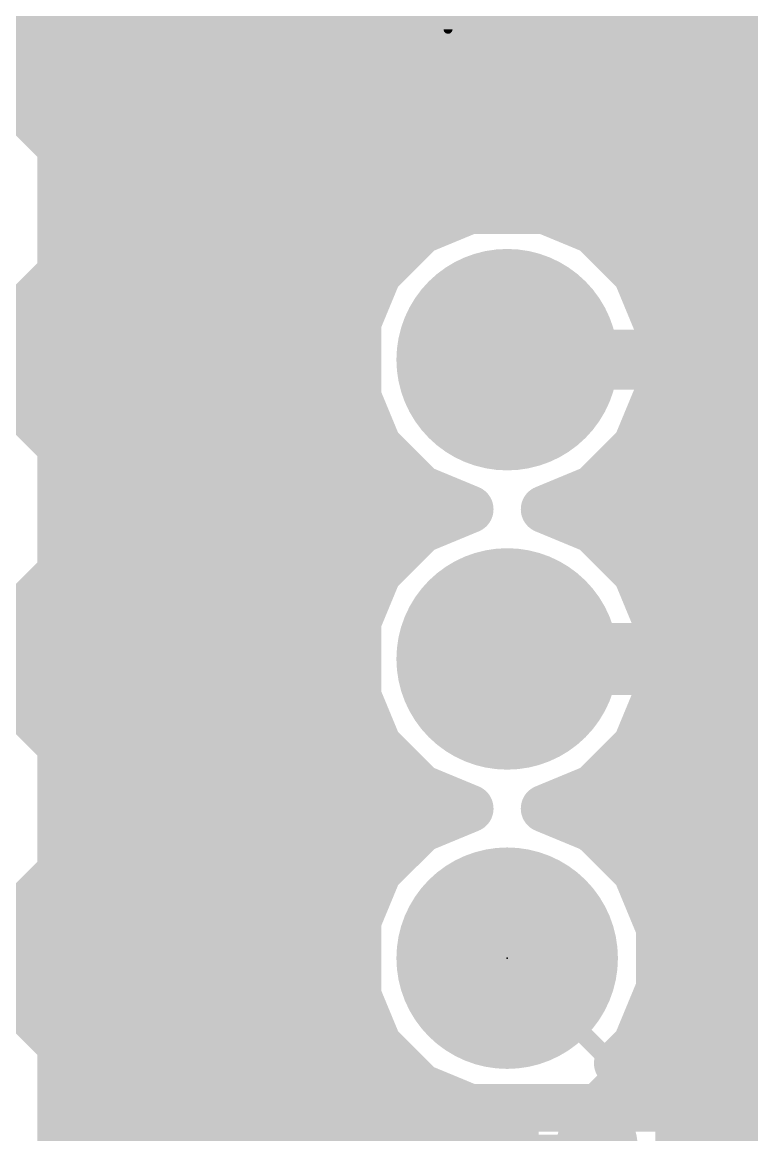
# Model space of a CAD drawing. Extents: x 0.5 to 37.4, y 3.1 to 45.2.
# Drawn here: x 7.32 to 13.51, y 26.44 to 35.88 of the extents above; entities that cross this region are included whole.
import ezdxf

# ---------------------------------------------------------------- set-up
doc = ezdxf.new("R2010")
doc.units = 0
for name, color, linetype in [('1', 22, 'CONTINUOUS'), ('112', 253, 'CONTINUOUS'), ('121', 253, 'CONTINUOUS'), ('16', 175, 'CONTINUOUS'), ('17', 82, 'CONTINUOUS'), ('18', 82, 'CONTINUOUS'), ('21', 253, 'CONTINUOUS'), ('23', 7, 'CONTINUOUS'), ('51', 253, 'CONTINUOUS')]:
    doc.layers.add(name, color=color, linetype=linetype)

# ---------------------------------------------------------------- blocks, each defined once
blk = doc.blocks.new('RECT')
blk.add_solid([(-0.5, -0.5), (0.5, -0.5), (-0.5, 0.5), (0.5, 0.5)])
blk = doc.blocks.new('ROUNDP')
at = {"const_width": 0.5}
blk.add_lwpolyline([(0, -0.25, 1), (0, 0.25, 1), (0, -0.25)], format="xyb", dxfattribs=at)
blk = doc.blocks.new('ROUNDV')
at = {"const_width": 0.5}
blk.add_lwpolyline([(0, -0.25, 1), (0, 0.25, 1), (0, -0.25)], format="xyb", dxfattribs=at)

msp = doc.modelspace()

# ---------------------------------------------------------------- linework, layer by layer
at = {"layer": '1'}
for points, const_width in [([(6.912, 35.56), (7.6454, 36.2934)], 0.4064), ([(7.1152, 35.7632), (14.6432, 35.7632)], 0.4064), ([(7.6454, 34.8266), (6.912, 35.56)], 0.4064), ([(7.1152, 35.3568), (14.6432, 35.3568)], 0.4064), ([(7.5216, 34.9504), (14.7492, 34.9504)], 0.4064), ([(7.6454, 33.7534), (7.6454, 34.8266)], 0.4064), ([(7.6454, 34.544), (14.9606, 34.544)], 0.4064), ([(11.1723, 34.3154), (10.6962, 34.1182)], 0.4064), ([(11.6877, 34.3154), (11.1723, 34.3154)], 0.4064), ([(12.1638, 34.1182), (11.6877, 34.3154)], 0.4064), ([(7.6454, 34.1376), (10.7431, 34.1376)], 0.4064), ([(10.6962, 34.1182), (10.3318, 33.7538)], 0.4064), ([(12.1169, 34.1376), (14.5531, 34.1376)], 0.4064), ([(12.5282, 33.7538), (12.1638, 34.1182)], 0.4064), ([(6.912, 33.02), (7.6454, 33.7534)], 0.4064), ([(7.6232, 33.7312), (10.3225, 33.7312)], 0.4064), ([(10.3318, 33.7538), (10.1346, 33.2777)], 0.4064), ([(12.7254, 33.2777), (12.5282, 33.7538)], 0.4064), ([(12.5375, 33.7312), (14.1325, 33.7312)], 0.4064), ([(7.2168, 33.3248), (10.1541, 33.3248)], 0.4064), ([(12.7059, 33.3248), (13.9641, 33.3248)], 0.4064), ([(10.1346, 33.2777), (10.1346, 32.7623)], 0.4064), ([(12.7254, 32.7623), (12.7254, 33.2777)], 0.4064), ([(7.6454, 32.2866), (6.912, 33.02)], 0.4064), ([(7.0136, 32.9184), (10.1346, 32.9184)], 0.4064), ([(12.7254, 32.9184), (13.9446, 32.9184)], 0.4064), ([(10.1346, 32.7623), (10.3318, 32.2862)], 0.4064), ([(12.5282, 32.2862), (12.7254, 32.7623)], 0.4064), ([(7.42, 32.512), (10.2383, 32.512)], 0.4064), ([(12.6217, 32.512), (14.0483, 32.512)], 0.4064), ([(7.6454, 31.2134), (7.6454, 32.2866)], 0.4064), ([(10.3318, 32.2862), (10.6962, 31.9218)], 0.4064), ([(12.1638, 31.9218), (12.5282, 32.2862)], 0.4064), ([(7.6454, 32.1056), (10.5124, 32.1056)], 0.4064), ([(12.3476, 32.1056), (14.3224, 32.1056)], 0.4064), ([(10.6962, 31.9218), (11.111, 31.75)], 0.4064), ([(11.749, 31.75), (12.1638, 31.9218)], 0.4064), ([(11.111, 31.75), (10.6962, 31.5782)], 0.4064), ([(12.1638, 31.5782), (11.749, 31.75)], 0.4064), ([(7.6454, 31.6992), (10.9884, 31.6992)], 0.4064), ([(11.8716, 31.6992), (14.7984, 31.6992)], 0.4064), ([(10.6962, 31.5782), (10.3318, 31.2138)], 0.4064), ([(12.5282, 31.2138), (12.1638, 31.5782)], 0.4064), ([(7.6454, 31.2928), (10.4108, 31.2928)], 0.4064), ([(12.4492, 31.2928), (14.2208, 31.2928)], 0.4064), ([(6.912, 30.48), (7.6454, 31.2134)], 0.4064), ([(10.3318, 31.2138), (10.1346, 30.7377)], 0.4064), ([(12.7254, 30.7377), (12.5282, 31.2138)], 0.4064), ([(7.3184, 30.8864), (10.1962, 30.8864)], 0.4064), ([(12.6638, 30.8864), (14.0062, 30.8864)], 0.4064), ([(10.1346, 30.7377), (10.1346, 30.2223)], 0.4064), ([(12.7254, 30.2223), (12.7254, 30.7377)], 0.4064), ([(7.6454, 29.7466), (6.912, 30.48)], 0.4064), ([(6.912, 30.48), (10.1346, 30.48)], 0.4064), ([(12.7254, 30.48), (13.9446, 30.48)], 0.4064), ([(10.1346, 30.2223), (10.3318, 29.7462)], 0.4064), ([(12.5282, 29.7462), (12.7254, 30.2223)], 0.4064), ([(7.3184, 30.0736), (10.1962, 30.0736)], 0.4064), ([(12.6638, 30.0736), (14.0062, 30.0736)], 0.4064), ([(7.6454, 28.6734), (7.6454, 29.7466)], 0.4064), ([(10.3318, 29.7462), (10.6962, 29.3818)], 0.4064), ([(12.1638, 29.3818), (12.5282, 29.7462)], 0.4064), ([(7.6454, 29.6672), (10.4108, 29.6672)], 0.4064), ([(12.4492, 29.6672), (14.2208, 29.6672)], 0.4064), ([(10.6962, 29.3818), (11.111, 29.21)], 0.4064), ([(11.749, 29.21), (12.1638, 29.3818)], 0.4064), ([(7.6454, 29.2608), (10.9884, 29.2608)], 0.4064), ([(11.8716, 29.2608), (14.7984, 29.2608)], 0.4064), ([(11.111, 29.21), (10.6962, 29.0382)], 0.4064), ([(12.1638, 29.0382), (11.749, 29.21)], 0.4064), ([(10.6962, 29.0382), (10.3318, 28.6738)], 0.4064), ([(12.5282, 28.6738), (12.1638, 29.0382)], 0.4064), ([(7.6454, 28.8544), (10.5124, 28.8544)], 0.4064), ([(12.3476, 28.8544), (14.3224, 28.8544)], 0.4064), ([(6.912, 27.94), (7.6454, 28.6734)], 0.4064), ([(10.3318, 28.6738), (10.1346, 28.1977)], 0.4064), ([(12.7254, 28.1977), (12.5282, 28.6738)], 0.4064), ([(7.42, 28.448), (10.2383, 28.448)], 0.4064), ([(12.6217, 28.448), (14.0483, 28.448)], 0.4064), ([(10.1346, 28.1977), (10.1346, 27.6823)], 0.4064), ([(12.7254, 27.6823), (12.7254, 28.1977)], 0.4064), ([(7.0136, 28.0416), (10.1346, 28.0416)], 0.4064), ([(12.7254, 28.0416), (13.9446, 28.0416)], 0.4064), ([(7.6454, 27.2066), (6.912, 27.94)], 0.4064), ([(10.1346, 27.6823), (10.3318, 27.2062)], 0.4064), ([(12.5282, 27.2062), (12.7254, 27.6823)], 0.4064), ([(7.2168, 27.6352), (10.1541, 27.6352)], 0.4064), ([(12.7059, 27.6352), (13.9641, 27.6352)], 0.4064), ([(7.6232, 27.2288), (10.3225, 27.2288)], 0.4064), ([(7.6454, 26.1334), (7.6454, 27.2066)], 0.4064), ([(10.3318, 27.2062), (10.6962, 26.8418)], 0.4064), ([(12.3696, 27.0477), (12.5282, 27.2062)], 0.4064), ([(12.5375, 27.2288), (14.1325, 27.2288)], 0.4064), ([(12.5877, 26.9574), (12.3696, 27.0477)], 0.4064), ([(12.7842, 26.7609), (12.5877, 26.9574)], 0.4064), ([(7.6454, 26.8224), (10.7431, 26.8224)], 0.4064), ([(10.6962, 26.8418), (11.1723, 26.6446)], 0.4064), ([(12.7226, 26.8224), (14.5531, 26.8224)], 0.4064), ([(12.8905, 26.5041), (12.7842, 26.7609)], 0.4064), ([(11.1723, 26.6446), (11.5517, 26.6446)], 0.4064), ([(11.5517, 26.6446), (11.4935, 26.5041)], 0.4064), ([(11.4935, 26.5041), (11.4935, 26.2263)], 0.4064), ([(12.8905, 26.2263), (12.8905, 26.5041)], 0.4064), ([(7.6454, 26.416), (11.4935, 26.416)], 0.4064), ([(12.8905, 26.416), (15.8993, 26.416)], 0.4064), ([(12.192, 26.3652), (12.2682, 26.289)], 0.1524)]:
    msp.add_lwpolyline(points, dxfattribs=dict(at, const_width=const_width))
at = {"layer": '1', "const_width": 0.2032}
for points in [[(7.5216, 35.052, 1), (7.5216, 34.8488)], [(7.747, 34.8266, 1), (7.5438, 34.8266)], [(7.5736, 34.7547, 1), (7.7172, 34.8984)], [(7.6454, 34.6456, 1), (7.6454, 34.4424)], [(11.1723, 34.417, 1), (11.1723, 34.2138)], [(11.2112, 34.2215, 1), (11.1334, 34.4093)], [(11.7266, 34.4093, 1), (11.6488, 34.2215)], [(11.6877, 34.2138, 1), (11.6877, 34.417)], [(7.6454, 34.2392, 1), (7.6454, 34.036)], [(10.6573, 34.2121, 1), (10.7351, 34.0243)], [(10.7681, 34.0463, 1), (10.6244, 34.19)], [(10.7431, 34.036, 1), (10.7431, 34.2392)], [(12.1169, 34.2392, 1), (12.1169, 34.036)], [(12.2356, 34.19, 1), (12.0919, 34.0463)], [(12.1249, 34.0243, 1), (12.2027, 34.2121)], [(7.6232, 33.8328, 1), (7.6232, 33.6296)], [(7.7172, 33.6816, 1), (7.5736, 33.8253)], [(10.26, 33.8256, 1), (10.4037, 33.6819)], [(10.4257, 33.7149, 1), (10.2379, 33.7927)], [(10.3225, 33.6296, 1), (10.3225, 33.8328)], [(12.6221, 33.7927, 1), (12.4343, 33.7149)], [(12.5375, 33.8328, 1), (12.5375, 33.6296)], [(12.4563, 33.6819, 1), (12.6, 33.8256)], [(7.5438, 33.7534, 1), (7.747, 33.7534)], [(7.2168, 33.4264, 1), (7.2168, 33.2232)], [(10.1541, 33.2232, 1), (10.1541, 33.4264)], [(12.7059, 33.4264, 1), (12.7059, 33.2232)], [(10.2362, 33.2777, 1), (10.033, 33.2777)], [(12.827, 33.2777, 1), (12.6238, 33.2777)], [(10.0407, 33.3166, 1), (10.2285, 33.2388)], [(12.6315, 33.2388, 1), (12.8193, 33.3166)], [(10.1346, 32.8168, 1), (10.1346, 33.02)], [(12.7254, 33.02, 1), (12.7254, 32.8168)], [(10.2285, 32.8012, 1), (10.0407, 32.7234)], [(12.8193, 32.7234, 1), (12.6315, 32.8012)], [(10.033, 32.7623, 1), (10.2362, 32.7623)], [(12.6238, 32.7623, 1), (12.827, 32.7623)], [(7.42, 32.6136, 1), (7.42, 32.4104)], [(10.2383, 32.4104, 1), (10.2383, 32.6136)], [(12.6217, 32.6136, 1), (12.6217, 32.4104)], [(7.747, 32.2866, 1), (7.5438, 32.2866)], [(10.4037, 32.3581, 1), (10.26, 32.2144)], [(12.6, 32.2144, 1), (12.4563, 32.3581)], [(7.5736, 32.2147, 1), (7.7172, 32.3584)], [(10.2379, 32.2473, 1), (10.4257, 32.3251)], [(12.4343, 32.3251, 1), (12.6221, 32.2473)], [(7.6454, 32.2072, 1), (7.6454, 32.004)], [(10.5124, 32.004, 1), (10.5124, 32.2072)], [(12.3476, 32.2072, 1), (12.3476, 32.004)], [(10.7351, 32.0157, 1), (10.6573, 31.8279)], [(12.2027, 31.8279, 1), (12.1249, 32.0157)], [(10.6244, 31.85, 1), (10.7681, 31.9937)], [(12.0919, 31.9937, 1), (12.2356, 31.85)], [(11.1499, 31.6561, 1), (11.0721, 31.8439)], [(11.0721, 31.6561, 1), (11.1499, 31.8439)], [(11.7879, 31.8439, 1), (11.7101, 31.6561)], [(11.7101, 31.8439, 1), (11.7879, 31.6561)], [(7.6454, 31.8008, 1), (7.6454, 31.5976)], [(10.9884, 31.5976, 1), (10.9884, 31.8008)], [(11.8716, 31.8008, 1), (11.8716, 31.5976)], [(10.6573, 31.6721, 1), (10.7351, 31.4843)], [(10.7681, 31.5063, 1), (10.6244, 31.65)], [(12.2356, 31.65, 1), (12.0919, 31.5063)], [(12.1249, 31.4843, 1), (12.2027, 31.6721)], [(7.6454, 31.3944, 1), (7.6454, 31.1912)], [(10.4108, 31.1912, 1), (10.4108, 31.3944)], [(12.4492, 31.3944, 1), (12.4492, 31.1912)], [(7.7172, 31.1416, 1), (7.5736, 31.2853)], [(10.26, 31.2856, 1), (10.4037, 31.1419)], [(10.4257, 31.1749, 1), (10.2379, 31.2527)], [(12.6221, 31.2527, 1), (12.4343, 31.1749)], [(12.4563, 31.1419, 1), (12.6, 31.2856)], [(7.5438, 31.2134, 1), (7.747, 31.2134)], [(7.3184, 30.988, 1), (7.3184, 30.7848)], [(10.1962, 30.7848, 1), (10.1962, 30.988)], [(12.6638, 30.988, 1), (12.6638, 30.7848)], [(10.2362, 30.7377, 1), (10.033, 30.7377)], [(10.0407, 30.7766, 1), (10.2285, 30.6988)], [(12.827, 30.7377, 1), (12.6238, 30.7377)], [(12.6315, 30.6988, 1), (12.8193, 30.7766)], [(10.1346, 30.3784, 1), (10.1346, 30.5816)], [(12.7254, 30.5816, 1), (12.7254, 30.3784)], [(10.2285, 30.2612, 1), (10.0407, 30.1834)], [(12.8193, 30.1834, 1), (12.6315, 30.2612)], [(10.033, 30.2223, 1), (10.2362, 30.2223)], [(12.6238, 30.2223, 1), (12.827, 30.2223)], [(7.3184, 30.1752, 1), (7.3184, 29.972)], [(10.1962, 29.972, 1), (10.1962, 30.1752)], [(12.6638, 30.1752, 1), (12.6638, 29.972)], [(7.747, 29.7466, 1), (7.5438, 29.7466)], [(10.4037, 29.8181, 1), (10.26, 29.6744)], [(12.6, 29.6744, 1), (12.4563, 29.8181)], [(7.6454, 29.7688, 1), (7.6454, 29.5656)], [(7.5736, 29.6747, 1), (7.7172, 29.8184)], [(10.2379, 29.7073, 1), (10.4257, 29.7851)], [(10.4108, 29.5656, 1), (10.4108, 29.7688)], [(12.4492, 29.7688, 1), (12.4492, 29.5656)], [(12.4343, 29.7851, 1), (12.6221, 29.7073)], [(10.7351, 29.4757, 1), (10.6573, 29.2879)], [(10.6244, 29.31, 1), (10.7681, 29.4537)], [(12.0919, 29.4537, 1), (12.2356, 29.31)], [(12.2027, 29.2879, 1), (12.1249, 29.4757)], [(7.6454, 29.3624, 1), (7.6454, 29.1592)], [(10.9884, 29.1592, 1), (10.9884, 29.3624)], [(11.8716, 29.3624, 1), (11.8716, 29.1592)], [(11.1499, 29.1161, 1), (11.0721, 29.3039)], [(11.0721, 29.1161, 1), (11.1499, 29.3039)], [(11.7879, 29.3039, 1), (11.7101, 29.1161)], [(11.7101, 29.3039, 1), (11.7879, 29.1161)], [(10.6573, 29.1321, 1), (10.7351, 28.9443)], [(10.7681, 28.9663, 1), (10.6244, 29.11)], [(12.2356, 29.11, 1), (12.0919, 28.9663)], [(12.1249, 28.9443, 1), (12.2027, 29.1321)], [(7.6454, 28.956, 1), (7.6454, 28.7528)], [(10.5124, 28.7528, 1), (10.5124, 28.956)], [(12.3476, 28.956, 1), (12.3476, 28.7528)], [(7.7172, 28.6016, 1), (7.5736, 28.7453)], [(10.26, 28.7456, 1), (10.4037, 28.6019)], [(10.4257, 28.6349, 1), (10.2379, 28.7127)], [(12.6221, 28.7127, 1), (12.4343, 28.6349)], [(12.4563, 28.6019, 1), (12.6, 28.7456)], [(7.5438, 28.6734, 1), (7.747, 28.6734)], [(7.42, 28.5496, 1), (7.42, 28.3464)], [(10.2383, 28.3464, 1), (10.2383, 28.5496)], [(12.6217, 28.5496, 1), (12.6217, 28.3464)], [(10.2362, 28.1977, 1), (10.033, 28.1977)], [(10.0407, 28.2366, 1), (10.2285, 28.1588)], [(12.827, 28.1977, 1), (12.6238, 28.1977)], [(12.6315, 28.1588, 1), (12.8193, 28.2366)], [(10.1346, 27.94, 1), (10.1346, 28.1432)], [(12.7254, 28.1432, 1), (12.7254, 27.94)], [(10.2285, 27.7212, 1), (10.0407, 27.6434)], [(12.8193, 27.6434, 1), (12.6315, 27.7212)], [(7.2168, 27.7368, 1), (7.2168, 27.5336)], [(10.033, 27.6823, 1), (10.2362, 27.6823)], [(10.1541, 27.5336, 1), (10.1541, 27.7368)], [(12.7059, 27.7368, 1), (12.7059, 27.5336)], [(12.6238, 27.6823, 1), (12.827, 27.6823)], [(7.6232, 27.3304, 1), (7.6232, 27.1272)], [(7.747, 27.2066, 1), (7.5438, 27.2066)], [(10.4037, 27.2781, 1), (10.26, 27.1344)], [(10.3225, 27.1272, 1), (10.3225, 27.3304)], [(12.5375, 27.3304, 1), (12.5375, 27.1272)], [(12.6, 27.1344, 1), (12.4563, 27.2781)], [(7.5736, 27.1347, 1), (7.7172, 27.2784)], [(10.2379, 27.1673, 1), (10.4257, 27.2451)], [(12.4343, 27.2451, 1), (12.6221, 27.1673)], [(12.2978, 27.1195, 1), (12.4415, 26.9758)], [(12.4085, 27.1415, 1), (12.3308, 26.9538)], [(12.6595, 27.0292, 1), (12.5158, 26.8855)], [(12.5488, 26.8635, 1), (12.6265, 27.0512)], [(7.6454, 26.924, 1), (7.6454, 26.7208)], [(10.7351, 26.9357, 1), (10.6573, 26.7479)], [(10.6244, 26.77, 1), (10.7681, 26.9137)], [(10.7431, 26.7208, 1), (10.7431, 26.924)], [(12.7226, 26.924, 1), (12.7226, 26.7208)], [(12.878, 26.7997, 1), (12.6903, 26.722)], [(12.7123, 26.689, 1), (12.856, 26.8327)], [(11.1723, 26.7462, 1), (11.1723, 26.543)], [(11.1334, 26.5507, 1), (11.2112, 26.7385)], [(11.6455, 26.6057, 1), (11.4578, 26.6835)], [(11.5517, 26.543, 1), (11.5517, 26.7462)], [(11.5951, 26.5041, 1), (11.3919, 26.5041)], [(11.3996, 26.543, 1), (11.5874, 26.4653)], [(12.9921, 26.5041, 1), (12.7889, 26.5041)], [(12.7966, 26.4653, 1), (12.9844, 26.543)], [(7.6454, 26.5176, 1), (7.6454, 26.3144)], [(11.4935, 26.3144, 1), (11.4935, 26.5176)], [(12.8905, 26.5176, 1), (12.8905, 26.3144)]]:
    msp.add_lwpolyline(points, format="xyb", dxfattribs=at)
at = {"layer": '112', "const_width": 0.0762}
msp.add_lwpolyline([(10.9284, 35.8243), (10.9284, 36.7649)], dxfattribs=at)
at = {"layer": '112', "const_width": 0.0381}
msp.add_lwpolyline([(10.9093, 35.8243, 1), (10.9474, 35.8243)], format="xyb", dxfattribs=at)
at = {"layer": '121', "const_width": 0.4064}
for points in [[(10.16, 34.29), (10.16, 26.67)], [(27.94, 34.29), (10.16, 34.29)], [(10.16, 26.67), (27.94, 26.67)]]:
    msp.add_lwpolyline(points, dxfattribs=at)
at = {"layer": '121', "const_width": 0.2032}
for points in [[(10.2616, 34.29, 1), (10.0584, 34.29)], [(10.16, 34.3916, 1), (10.16, 34.1884)], [(10.16, 26.7716, 1), (10.16, 26.5684)], [(10.0584, 26.67, 1), (10.2616, 26.67)]]:
    msp.add_lwpolyline(points, format="xyb", dxfattribs=at)
at = {"layer": '16'}
for points, const_width in [([(13.5382, 37.4153), (7.6454, 31.5225)], 0.4064), ([(6.4008, 29.6672), (13.97, 37.2364)], 0.1524), ([(11.731, 34.3867), (14.4018, 37.0575)], 0.4064), ([(6.912, 35.56), (7.6454, 36.2934)], 0.4064), ([(7.1152, 35.7632), (11.8861, 35.7632)], 0.4064), ([(13.1075, 35.7632), (19.0246, 35.7632)], 0.4064), ([(7.6454, 34.8266), (6.912, 35.56)], 0.4064), ([(7.1152, 35.3568), (11.4797, 35.3568)], 0.4064), ([(12.7011, 35.3568), (19.0246, 35.3568)], 0.4064), ([(7.5216, 34.9504), (11.0733, 34.9504)], 0.4064), ([(12.2947, 34.9504), (19.1704, 34.9504)], 0.4064), ([(7.6454, 33.7534), (7.6454, 34.8266)], 0.4064), ([(7.6454, 34.544), (10.6669, 34.544)], 0.4064), ([(11.8883, 34.544), (19.504, 34.544)], 0.4064), ([(11.7571, 34.3826), (11.731, 34.3867)], 0.4064), ([(11.9663, 34.3146), (11.7571, 34.3826)], 0.4064), ([(12.1622, 34.2148), (11.9663, 34.3146)], 0.4064), ([(12.3401, 34.0856), (12.1622, 34.2148)], 0.4064), ([(7.6454, 34.1376), (10.2605, 34.1376)], 0.4064), ([(12.2685, 34.1376), (14.4015, 34.1376)], 0.4064), ([(12.4956, 33.9301), (12.3401, 34.0856)], 0.4064), ([(12.6248, 33.7522), (12.4956, 33.9301)], 0.4064), ([(6.912, 33.02), (7.6454, 33.7534)], 0.4064), ([(7.6232, 33.7312), (9.8541, 33.7312)], 0.4064), ([(12.7246, 33.5563), (12.6248, 33.7522)], 0.4064), ([(12.6355, 33.7312), (14.0345, 33.7312)], 0.4064), ([(12.7926, 33.3471), (12.7246, 33.5563)], 0.4064), ([(7.2168, 33.3248), (9.4477, 33.3248)], 0.4064), ([(12.827, 33.1299), (12.7926, 33.3471)], 0.4064), ([(12.7961, 33.3248), (13.8739, 33.3248)], 0.4064), ([(12.827, 33.0708), (12.827, 33.1299)], 0.4064), ([(11.4808, 32.9692), (11.4808, 33.0708)], 0.4064), ([(11.4808, 33.0708), (12.827, 33.0708)], 0.4064), ([(7.6454, 32.2866), (6.912, 33.02)], 0.4064), ([(12.827, 32.9692), (11.4808, 32.9692)], 0.4064), ([(12.827, 32.91), (12.827, 32.9692)], 0.4064), ([(7.0136, 32.9184), (9.0413, 32.9184)], 0.4064), ([(12.7926, 32.6929), (12.827, 32.91)], 0.4064), ([(12.827, 32.9184), (13.843, 32.9184)], 0.4064), ([(12.7246, 32.4837), (12.7926, 32.6929)], 0.4064), ([(7.42, 32.512), (8.6349, 32.512)], 0.4064), ([(12.6248, 32.2878), (12.7246, 32.4837)], 0.4064), ([(12.7338, 32.512), (13.9362, 32.512)], 0.4064), ([(7.6454, 31.5225), (7.6454, 32.2866)], 0.4064), ([(12.4956, 32.1099), (12.6248, 32.2878)], 0.4064), ([(7.6454, 32.1056), (8.2285, 32.1056)], 0.4064), ([(12.3401, 31.9544), (12.4956, 32.1099)], 0.4064), ([(12.4913, 32.1056), (14.1787, 32.1056)], 0.4064), ([(12.1622, 31.8252), (12.3401, 31.9544)], 0.4064), ([(11.9663, 31.7254), (12.1622, 31.8252)], 0.4064), ([(11.8778, 31.6966), (11.9663, 31.7254)], 0.4064), ([(7.6454, 31.6992), (7.8221, 31.6992)], 0.4064), ([(12.1638, 31.5782), (11.8778, 31.6966)], 0.4064), ([(11.8858, 31.6992), (14.7842, 31.6992)], 0.4064), ([(12.5282, 31.2138), (12.1638, 31.5782)], 0.4064), ([(12.4492, 31.2928), (14.2208, 31.2928)], 0.4064), ([(12.5586, 31.1404), (12.5282, 31.2138)], 0.4064), ([(14.1114, 31.1404), (12.5586, 31.1404)], 0.4064), ([(11.43, 30.48), (15.24, 30.48)], 0.6096), ([(11.43, 27.94), (14.9352, 24.4348)], 0.1524), ([(6.6548, 22.7584), (10.2616, 26.3652)], 0.1524), ([(10.2616, 26.3652), (12.192, 26.3652)], 0.1524)]:
    msp.add_lwpolyline(points, dxfattribs=dict(at, const_width=const_width))
for points, const_width in [([(11.8861, 35.6616, 1), (11.8861, 35.8648)], 0.2032), ([(13.1075, 35.8648, 1), (13.1075, 35.6616)], 0.2032), ([(11.4797, 35.2552, 1), (11.4797, 35.4584)], 0.2032), ([(12.7011, 35.4584, 1), (12.7011, 35.2552)], 0.2032), ([(7.5216, 35.052, 1), (7.5216, 34.8488)], 0.2032), ([(11.0733, 34.8488, 1), (11.0733, 35.052)], 0.2032), ([(12.2947, 35.052, 1), (12.2947, 34.8488)], 0.2032), ([(7.747, 34.8266, 1), (7.5438, 34.8266)], 0.2032), ([(7.5736, 34.7547, 1), (7.7172, 34.8984)], 0.2032), ([(7.6454, 34.6456, 1), (7.6454, 34.4424)], 0.2032), ([(10.6669, 34.4424, 1), (10.6669, 34.6456)], 0.2032), ([(11.8883, 34.6456, 1), (11.8883, 34.4424)], 0.2032), ([(11.6591, 34.4586, 1), (11.8028, 34.3149)], 0.2032), ([(11.7469, 34.4871, 1), (11.7151, 34.2864)], 0.2032), ([(11.7885, 34.4792, 1), (11.7257, 34.286)], 0.2032), ([(11.7412, 34.2822, 1), (11.773, 34.4829)], 0.2032), ([(12.0124, 34.4052, 1), (11.9201, 34.2241)], 0.2032), ([(11.9349, 34.218, 1), (11.9977, 34.4113)], 0.2032), ([(12.2219, 34.297, 1), (12.1025, 34.1326)], 0.2032), ([(12.1161, 34.1243, 1), (12.2083, 34.3053)], 0.2032), ([(7.6454, 34.2392, 1), (7.6454, 34.036)], 0.2032), ([(10.2605, 34.036, 1), (10.2605, 34.2392)], 0.2032), ([(12.2685, 34.2392, 1), (12.2685, 34.036)], 0.2032), ([(12.4119, 34.1574, 1), (12.2682, 34.0137)], 0.2032), ([(12.2804, 34.0034, 1), (12.3998, 34.1678)], 0.2032), ([(12.5778, 33.9898, 1), (12.4134, 33.8704)], 0.2032), ([(12.4237, 33.8582, 1), (12.5674, 34.0019)], 0.2032), ([(7.6232, 33.8328, 1), (7.6232, 33.6296)], 0.2032), ([(7.7172, 33.6816, 1), (7.5736, 33.8253)], 0.2032), ([(9.8541, 33.6296, 1), (9.8541, 33.8328)], 0.2032), ([(12.7153, 33.7983, 1), (12.5343, 33.7061)], 0.2032), ([(12.6355, 33.8328, 1), (12.6355, 33.6296)], 0.2032), ([(12.5426, 33.6925, 1), (12.707, 33.8119)], 0.2032), ([(7.5438, 33.7534, 1), (7.747, 33.7534)], 0.2032), ([(12.8213, 33.5877, 1), (12.628, 33.5249)], 0.2032), ([(12.6341, 33.5101, 1), (12.8152, 33.6024)], 0.2032), ([(7.2168, 33.4264, 1), (7.2168, 33.2232)], 0.2032), ([(9.4477, 33.2232, 1), (9.4477, 33.4264)], 0.2032), ([(12.8929, 33.363, 1), (12.6922, 33.3312)], 0.2032), ([(12.7961, 33.4264, 1), (12.7961, 33.2232)], 0.2032), ([(12.696, 33.3157, 1), (12.8892, 33.3785)], 0.2032), ([(12.9286, 33.1299, 1), (12.7254, 33.1299)], 0.2032), ([(11.5824, 33.0708, 1), (11.3792, 33.0708)], 0.2032), ([(11.4808, 33.1724, 1), (11.4808, 32.9692)], 0.2032), ([(12.7266, 33.1141, 1), (12.9273, 33.1458)], 0.2032), ([(12.827, 32.9692, 1), (12.827, 33.1724)], 0.2032), ([(11.4808, 33.0708, 1), (11.4808, 32.8676)], 0.2032), ([(12.9286, 32.9692, 1), (12.7254, 32.9692)], 0.2032), ([(12.7254, 33.0708, 1), (12.9286, 33.0708)], 0.2032), ([(12.827, 32.8676, 1), (12.827, 33.0708)], 0.2032), ([(9.0413, 32.8168, 1), (9.0413, 33.02)], 0.2032), ([(11.3792, 32.9692, 1), (11.5824, 32.9692)], 0.2032), ([(12.827, 33.02, 1), (12.827, 32.8168)], 0.2032), ([(12.9273, 32.8942, 1), (12.7266, 32.9259)], 0.2032), ([(12.7254, 32.91, 1), (12.9286, 32.9101)], 0.2032), ([(12.8892, 32.6615, 1), (12.696, 32.7243)], 0.2032), ([(12.6922, 32.7088, 1), (12.8929, 32.677)], 0.2032), ([(7.42, 32.6136, 1), (7.42, 32.4104)], 0.2032), ([(8.6349, 32.4104, 1), (8.6349, 32.6136)], 0.2032), ([(12.7338, 32.6136, 1), (12.7338, 32.4104)], 0.2032), ([(12.8152, 32.4376, 1), (12.6341, 32.5299)], 0.2032), ([(12.628, 32.5151, 1), (12.8213, 32.4523)], 0.2032), ([(7.747, 32.2866, 1), (7.5438, 32.2866)], 0.2032), ([(12.707, 32.2281, 1), (12.5426, 32.3475)], 0.2032), ([(7.5736, 32.2147, 1), (7.7172, 32.3584)], 0.2032), ([(12.5343, 32.3339, 1), (12.7153, 32.2417)], 0.2032), ([(7.6454, 32.2072, 1), (7.6454, 32.004)], 0.2032), ([(8.2285, 32.004, 1), (8.2285, 32.2072)], 0.2032), ([(12.4913, 32.2072, 1), (12.4913, 32.004)], 0.2032), ([(12.5674, 32.0381, 1), (12.4237, 32.1818)], 0.2032), ([(12.4134, 32.1696, 1), (12.5778, 32.0502)], 0.2032), ([(12.2682, 32.0263, 1), (12.4119, 31.8826)], 0.2032), ([(12.3998, 31.8722, 1), (12.2804, 32.0366)], 0.2032), ([(12.2083, 31.7347, 1), (12.1161, 31.9157)], 0.2032), ([(11.9201, 31.8159, 1), (12.0124, 31.6348)], 0.2032), ([(11.9977, 31.6287, 1), (11.9349, 31.822)], 0.2032), ([(12.1025, 31.9074, 1), (12.2219, 31.743)], 0.2032), ([(7.6454, 31.8008, 1), (7.6454, 31.5976)], 0.2032), ([(7.8221, 31.5976, 1), (7.8221, 31.8008)], 0.2032), ([(11.8464, 31.7932, 1), (11.9092, 31.6)], 0.2032), ([(11.9167, 31.7905, 1), (11.839, 31.6028)], 0.2032), ([(11.8858, 31.8008, 1), (11.8858, 31.5976)], 0.2032), ([(12.2356, 31.65, 1), (12.0919, 31.5063)], 0.2032), ([(12.1249, 31.4843, 1), (12.2027, 31.6721)], 0.2032), ([(7.5736, 31.5943, 1), (7.7172, 31.4506)], 0.2032), ([(7.5438, 31.5225, 1), (7.747, 31.5225)], 0.2032), ([(12.4492, 31.3944, 1), (12.4492, 31.1912)], 0.2032), ([(12.6221, 31.2527, 1), (12.4343, 31.1749)], 0.2032), ([(12.4563, 31.1419, 1), (12.6, 31.2856)], 0.2032), ([(12.5586, 31.242, 1), (12.5586, 31.0388)], 0.2032), ([(12.4647, 31.1015, 1), (12.6524, 31.1793)], 0.2032), ([(11.43, 30.6324, 1), (11.43, 30.3276)], 0.3048), ([(11.4569, 27.9669, 1), (11.4031, 27.9131)], 0.0762), ([(10.2616, 26.4033, 1), (10.2616, 26.3271)], 0.0762), ([(12.192, 26.3271, 1), (12.192, 26.4033)], 0.0762)]:
    msp.add_lwpolyline(points, format="xyb", dxfattribs=dict(at, const_width=const_width))
at = {"layer": '21', "const_width": 0.2032}
for points in [[(9.58, 44.39), (9.58, 26.33)], [(10.16, 33.655), (10.795, 34.29)], [(10.795, 34.29), (12.065, 34.29)], [(12.065, 34.29), (12.7, 33.655)], [(10.16, 32.385), (10.16, 33.655)], [(12.7, 33.655), (12.7, 32.385)], [(10.795, 31.75), (10.16, 32.385)], [(12.7, 32.385), (12.065, 31.75)], [(10.16, 31.115), (10.795, 31.75)], [(12.065, 31.75), (12.7, 31.115)], [(10.16, 29.845), (10.16, 31.115)], [(12.7, 31.115), (12.7, 29.845)], [(10.795, 29.21), (10.16, 29.845)], [(12.7, 29.845), (12.065, 29.21)], [(10.16, 28.575), (10.795, 29.21)], [(12.065, 29.21), (12.7, 28.575)], [(10.16, 27.305), (10.16, 28.575)], [(12.7, 28.575), (12.7, 27.305)], [(10.16, 27.305), (10.795, 26.67)], [(12.065, 26.67), (12.7, 27.305)], [(10.795, 26.67), (12.065, 26.67)]]:
    msp.add_lwpolyline(points, dxfattribs=at)
at = {"layer": '21', "const_width": 0.1016}
for points in [[(10.795, 34.3408, 1), (10.795, 34.2392)], [(10.8309, 34.2541, 1), (10.7591, 34.3259)], [(12.1009, 34.3259, 1), (12.0291, 34.2541)], [(12.065, 34.2392, 1), (12.065, 34.3408)], [(10.2108, 33.655, 1), (10.1092, 33.655)], [(10.1241, 33.6909, 1), (10.1959, 33.6191)], [(12.7508, 33.655, 1), (12.6492, 33.655)], [(12.6641, 33.6191, 1), (12.7359, 33.6909)], [(10.1959, 32.4209, 1), (10.1241, 32.3491)], [(12.7359, 32.3491, 1), (12.6641, 32.4209)], [(10.1092, 32.385, 1), (10.2108, 32.385)], [(12.6492, 32.385, 1), (12.7508, 32.385)], [(10.8309, 31.7141, 1), (10.7591, 31.7859)], [(10.7591, 31.7141, 1), (10.8309, 31.7859)], [(12.1009, 31.7859, 1), (12.0291, 31.7141)], [(12.0291, 31.7859, 1), (12.1009, 31.7141)], [(10.2108, 31.115, 1), (10.1092, 31.115)], [(10.1241, 31.1509, 1), (10.1959, 31.0791)], [(12.7508, 31.115, 1), (12.6492, 31.115)], [(12.6641, 31.0791, 1), (12.7359, 31.1509)], [(10.1959, 29.8809, 1), (10.1241, 29.8091)], [(12.7359, 29.8091, 1), (12.6641, 29.8809)], [(10.1092, 29.845, 1), (10.2108, 29.845)], [(12.6492, 29.845, 1), (12.7508, 29.845)], [(10.8309, 29.1741, 1), (10.7591, 29.2459)], [(10.7591, 29.1741, 1), (10.8309, 29.2459)], [(12.1009, 29.2459, 1), (12.0291, 29.1741)], [(12.0291, 29.2459, 1), (12.1009, 29.1741)], [(10.2108, 28.575, 1), (10.1092, 28.575)], [(10.1241, 28.6109, 1), (10.1959, 28.5391)], [(12.7508, 28.575, 1), (12.6492, 28.575)], [(12.6641, 28.5391, 1), (12.7359, 28.6109)], [(10.1959, 27.3409, 1), (10.1241, 27.2691)], [(12.7359, 27.2691, 1), (12.6641, 27.3409)], [(10.1092, 27.305, 1), (10.2108, 27.305)], [(12.6492, 27.305, 1), (12.7508, 27.305)], [(10.795, 26.7208, 1), (10.795, 26.6192)], [(10.7591, 26.6341, 1), (10.8309, 26.7059)], [(12.0291, 26.7059, 1), (12.1009, 26.6341)], [(12.065, 26.6192, 1), (12.065, 26.7208)]]:
    msp.add_lwpolyline(points, format="xyb", dxfattribs=at)
at = {"layer": '23'}
msp.add_point((11.43, 27.94), dxfattribs=at)
at = {"layer": '51', "const_width": 0.2032}
msp.add_lwpolyline([(8.48, 43.29), (8.48, 26.33)], dxfattribs=at)

# ---------------------------------------------------------------- block references
at = {"layer": '17', "xscale": 1.8796, "yscale": 1.8796, "rotation": 180}
for p in [(11.43, 33.02), (11.43, 33.02), (11.43, 30.48), (11.43, 30.48), (11.43, 27.94), (11.43, 27.94)]:
    msp.add_blockref('ROUNDP', p, dxfattribs=at)
at = {"layer": '18', "xscale": 0.6858, "yscale": 0.6858}
msp.add_blockref('ROUNDV', (12.192, 26.3652), dxfattribs=at)
msp.add_blockref('ROUNDV', (12.192, 26.3652), dxfattribs=at)
at = {"layer": '51', "xscale": 0.508, "yscale": 0.508, "rotation": 90}
for p in [(11.43, 33.02), (11.43, 30.48), (11.43, 27.94)]:
    msp.add_blockref('RECT', p, dxfattribs=at)

doc.saveas('drawing.dxf')
